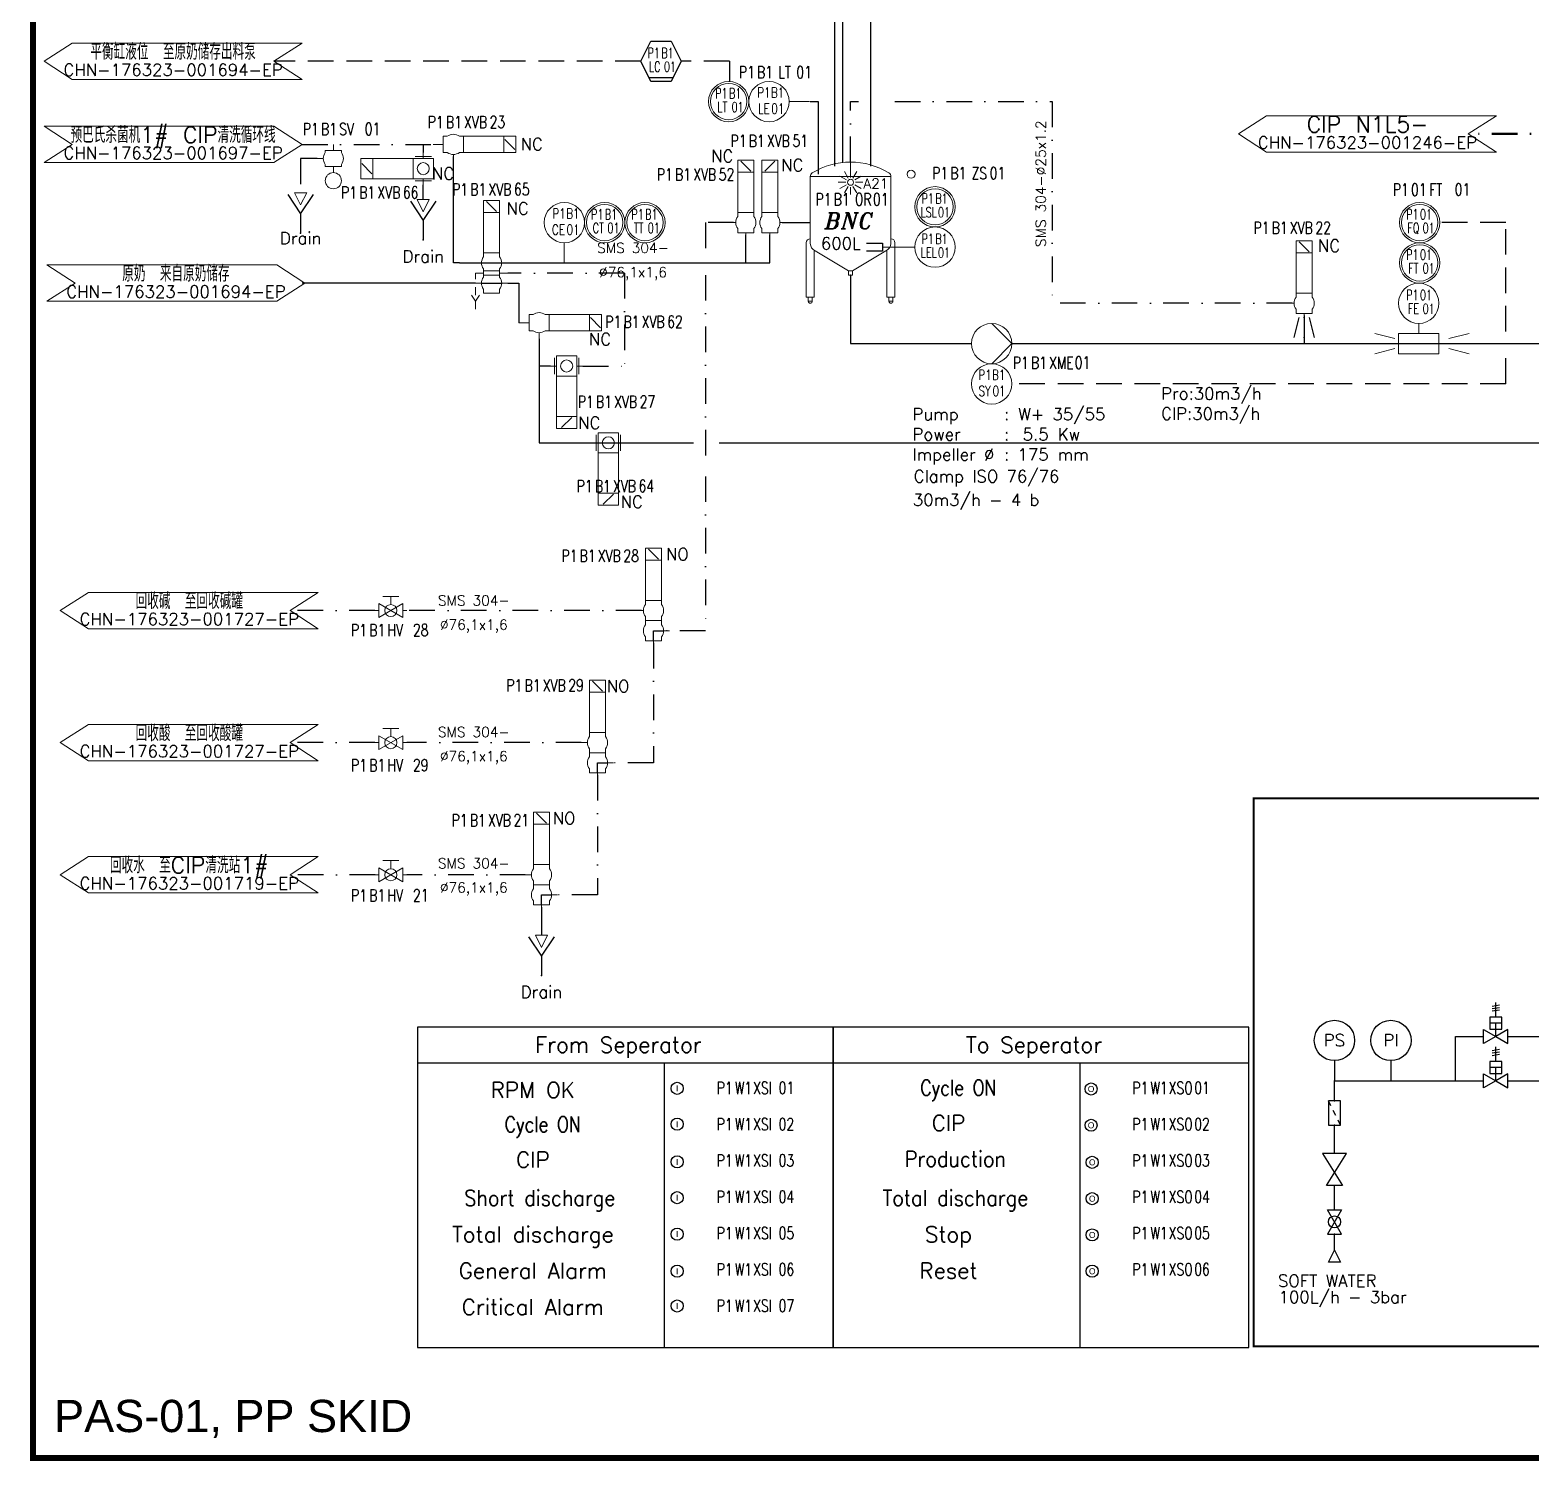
# Model space of a CAD drawing. Header units: inches. Extents: x 12482 to 13333, y 26366 to 27138.
# Drawn here: x 12482.5 to 12854.5, y 26366.2 to 26721.1 of the extents above; entities that cross this region are included whole.
import ezdxf
from ezdxf.enums import TextEntityAlignment as Align

# ---------------------------------------------------------------- set-up
doc = ezdxf.new("R2010")
doc.units = ezdxf.units.IN
doc.header["$MEASUREMENT"] = 0
for name, pattern in [('DASHDOT', [25.4, 12.7, -6.35, 0, -6.35]), ('DASHDOT2', [12.7, 6.35, -3.175, 0, -3.175]), ('DASHED2', [9.525, 6.35, -3.175])]:
    doc.linetypes.add(name, pattern=pattern)
for name, color, linetype, lineweight in [('17 Pipe CIP', 4, 'DASHDOT2', 50), ('31 Equipment', 7, 'Continuous', 9), ('33 Instruments Labels', 7, 'Continuous', 9)]:
    doc.layers.add(name, color=color, linetype=linetype, lineweight=lineweight)
for name, color, linetype in [('CUVERIE', 7, 'Continuous'), ('LIAISON INSTRUMENTATION', 140, 'DASHED2'), ('MATERIEL-DIVERS', 7, 'Continuous'), ('POMPES', 7, 'Continuous'), ('POMPES-PROCESS', 7, 'Continuous'), ('REPERES', 7, 'Continuous'), ('techn-data', 7, 'Continuous'), ('TEXTES', 7, 'Continuous'), ('TUYAUTERIE-EAU', 5, 'Continuous'), ('TUYAUTERIE-EAU UTILITES FROIDE', 142, 'Continuous'), ('TUYAUTERIE-EGOUT', 32, 'Continuous'), ('TUYAUTERIE-GAZ', 3, 'Continuous'), ('TUYAUTERIE-NEP', 4, 'DASHDOT2'), ('TUYAUTERIE-NEP (CONCENTRES + DETERGENTS)', 1, 'Continuous'), ('TUYAUTERIE-PROCESS', 30, 'Continuous'), ('TXT_ENG', 7, 'Continuous'), ('TXT_FR', 7, 'Continuous'), ('VANNES', 7, 'Continuous'), ('ZN', 1, 'Continuous')]:
    doc.layers.add(name, color=color, linetype=linetype)
doc.layers.get('33 Instruments Labels').off()
doc.layers.get('REPERES').off()
doc.styles.add('ARIAL', font='arial.ttf')
doc.styles.add('ITALICT', font='italict')
doc.styles.add('ROMANS', font='ROMANS.SHX')
doc.styles.add('SWISS', font='swiss.ttf')
doc.styles.add('USER1', font='TXT.SHX', dxfattribs={"bigfont": 'gbcbig.shx'})

# ---------------------------------------------------------------- blocks, each defined once
blk = doc.blocks.new('CR')
at = {"color": 7}
for p, q in [((-2.5, 2.5), (2.5, 1.25)), ((2.5, 1.25), (2.5, 1.25)), ((2.5, -1.25), (-2.5, -2.5))]:
    blk.add_line(p, q, dxfattribs=at)
at = {"color": 7, "extrusion": (-1, 0, 0)}
blk.add_point((-2.5, 0), dxfattribs=at)
at = {"color": 7, "extrusion": (1, 0, 0)}
blk.add_point((2.5, 0), dxfattribs=at)
blk = doc.blocks.new('SMS-304-25')
at = {"layer": 'techn-data', "style": 'ROMANS'}
blk.add_text('SMS 304-%%C25x1.2', height=2.5, dxfattribs=at).set_placement((1.64, 2.84), align=Align.MIDDLE_CENTER)
blk = doc.blocks.new('APV-TNK-SMALL-12')
at = {"layer": '31 Equipment', "color": 7}
for p, q in [((9.99, 31.45), (-9.99, 31.45)), ((-9.98, 31.46), (-9.98, 14.84)), ((9.99, 14.84), (9.99, 31.46)), ((-11, 15), (-11, 1.5)), ((11, 15), (11, 1.5)), ((-9, 1.5), (-9, 13.1)), ((-0.5, 8), (-8.76, 13)), ((8.77, 13), (0.5, 8)), ((9, 1.5), (9, 13.1)), ((-0.5, 8), (-0.5, 7)), ((-0.5, 8), (0.5, 8)), ((0.5, 7), (0.5, 8)), ((-0.5, 7), (0.5, 7))]:
    blk.add_line(p, q, dxfattribs=at)
at = {"layer": '31 Equipment'}
for p, q in [((-9, 1.5), (-11, 1.5)), ((11, 1.5), (9, 1.5))]:
    blk.add_line(p, q, dxfattribs=at)
at = {"layer": '31 Equipment', "ltscale": 38}
for p, q in [((-10.5, 0.5), (-10.5, 1.5)), ((-9.5, 0.5), (-10.5, 0.5)), ((-9.5, 1.5), (-9.5, 0.5)), ((9.5, 0.5), (9.5, 1.5)), ((10.5, 0.5), (9.5, 0.5)), ((10.5, 1.5), (10.5, 0.5))]:
    blk.add_line(p, q, dxfattribs=at)
at = {"layer": '31 Equipment', "color": 7}
for centre, radius, start, end in [((0, 16.83), 18.17, 58.4156, 121.5526), ((-8.98, 31.46), 1, 121.5526, 180), ((8.99, 31.46), 1, 0, 58.4156), ((-10, 15), 1, 90, 180), ((10, 15), 1, 0, 90), ((-7.98, 14.84), 2, 180, 247.0521), ((7.99, 14.84), 2, 292.9283, 0)]:
    blk.add_arc(centre, radius, start, end, dxfattribs=at)
at = {"layer": '31 Equipment', "ltscale": 38}
for centre in [(-10, 0.5), (10, 0.5)]:
    blk.add_arc(centre, 0.5, 180, 0, dxfattribs=at)
blk.add_point((0, 7), dxfattribs=at)
blk = doc.blocks.new('APV-PMP-GEN-CENTR-1')
at = {"layer": '31 Equipment', "ltscale": 38}
for p, q in [((5, 0), (0, 5)), ((-5, 0), (-7, 0)), ((5, 0), (0, -5)), ((5, 0), (7, 0))]:
    blk.add_line(p, q, dxfattribs=at)
blk.add_circle((0, 0), 5, dxfattribs=at)
blk = doc.blocks.new('TEXT-PUMP_caract_ANGLAIS')
at = {"layer": 'techn-data', "style": 'ROMANS'}
for s, p in [('Pump', (-22, 9)), ('Power', (-22, 4)), ('Kw', (14, 4)), ('Impeller %%C', (-22, -1)), ('mm', (14, -1))]:
    blk.add_text(s, height=3, dxfattribs=at).set_placement(p)
for p in [(2, 9), (2, 4), (2, -1)]:
    blk.add_text(':', height=3, dxfattribs=at).set_placement(p, align=Align.RIGHT)
blk.add_attdef('Type', (4.23, 9), '', height=3, dxfattribs=at)
for tag, p in [('Pui', (11.76, 4)), ('Dia', (11.76, -1))]:
    blk.add_attdef(tag, text='', height=3, dxfattribs=at).set_placement(p, align=Align.RIGHT)
blk = doc.blocks.new('REPNORM1')
at = {"layer": 'TEXTES', "style": 'ROMANS', "width": 0.75}
for tag, p in [('ZONE', (-9.75, -1.25)), ('SOUSZONE', (-5.25, -1.25)), ('ELEMENT', (-0.75, -1.25)), ('NUM', (5.59, -1.22))]:
    blk.add_attdef(tag, p, '', height=3, dxfattribs=at)
blk = doc.blocks.new('APV-FCE-GEN-REDCON-1')
at = {"layer": '31 Equipment', "color": 7}
for p, q in [((-2.5, 2.5), (2.5, 1.25)), ((2.5, 1.25), (2.5, 1.25)), ((2.5, -1.25), (-2.5, -2.5))]:
    blk.add_line(p, q, dxfattribs=at)
blk = doc.blocks.new('APV-VLV-SSEAT-SW41-3')
at = {"layer": '31 Equipment', "ltscale": 38}
for p, q in [((1.25, 15.25), (-1.25, 12.75)), ((-2, 2.5), (-2, 1.5)), ((2, 2.5), (2, 1.5)), ((2.5, 0), (4, 0)), ((-2, -2.5), (-2, -1.5)), ((2, -2.5), (-2, -2.5)), ((-2, -2.5), (2, -2.5)), ((0, -2.5), (0, -5)), ((2, -2.5), (2, -1.5))]:
    blk.add_line(p, q, dxfattribs=at)
for points in [[(-2, 12.5), (2, 12.5), (2, 15.5), (-2, 15.5)], [(-2, 2.5), (2, 2.5), (2, 12.5), (-2, 12.5)]]:
    blk.add_lwpolyline(points, close=True, dxfattribs=at)
for start, end in [(143.1301, 216.8699), (323.1301, 36.8699)]:
    blk.add_arc((0, 0), 2.5, start, end, dxfattribs=at)
blk = doc.blocks.new('APV-TNK-ACC-SPRAYBALL-1')
at = {"layer": '31 Equipment'}
for p, q in [((0, -3.81), (0, 0)), ((-1.03, -4.4), (-2.65, -3.47)), ((-0.6, -3.97), (-1.53, -2.35)), ((0.6, -3.97), (1.53, -2.35)), ((1.03, -4.4), (2.65, -3.47)), ((-1.19, -5), (-3.05, -5)), ((-1.03, -5.6), (-2.65, -6.53)), ((-0.6, -6.03), (-1.53, -7.65)), ((0, -6.19), (0, -8.05)), ((0.6, -6.03), (1.53, -7.65)), ((1.03, -5.6), (2.65, -6.53)), ((1.19, -5), (3.05, -5))]:
    blk.add_line(p, q, dxfattribs=at)
blk.add_circle((0, -5), 0.738, dxfattribs=at)
blk = doc.blocks.new('APV-INS-POS-GEN-1')
at = {"layer": '31 Equipment', "color": 5}
blk.add_circle((0, 0), 1, dxfattribs=at)
blk = doc.blocks.new('REPNORM')
at = {"layer": 'TEXTES', "style": 'ROMANS', "width": 0.75}
for tag, p in [('ZONE', (-9.75, -1.25)), ('SOUSZONE', (-5.25, -1.25)), ('ELEMENT', (0, -1.25)), ('NUM', (4.5, -1.25))]:
    blk.add_attdef(tag, p, '', height=3, dxfattribs=at)
blk = doc.blocks.new('APV-INS-F-PLC-LC')
at = {"layer": '31 Equipment', "lineweight": -3}
for p, q in [((-5, 0), (-2.5, 5)), ((-2.5, 5), (2.5, 5)), ((2.5, 5), (5, 0)), ((-2.5, -5), (-5, 0)), ((5, 0), (2.5, -5)), ((-3, -4), (3, -4)), ((2.5, -5), (-2.5, -5))]:
    blk.add_line(p, q, dxfattribs=at)
blk = doc.blocks.new('REPINS2')
at = {"layer": 'TEXTES', "style": 'ROMANS', "width": 0.7}
for tag, p in [('ZONE', (-3.35, 0.8)), ('SOUSZONE', (0.05, 0.8)), ('NUM', (0.7, -2.6))]:
    blk.add_attdef(tag, p, '', height=2.5, dxfattribs=at)
blk.add_attdef('ELEMENT', text='', height=2.5, dxfattribs=at).set_placement((-1.56, -2.59), align=Align.CENTER)
blk = doc.blocks.new('APV-VLV-DSEAT-SDE44-3')
at = {"layer": '31 Equipment', "ltscale": 38}
for p, q in [((1.25, 20.25), (-1.25, 17.75)), ((-2, 7.5), (-2, 6.5)), ((2, 7.5), (2, 6.5)), ((-2.5, 5), (-4, 5)), ((2.5, 5), (4, 5)), ((-2, 2.5), (-4, 2.5)), ((-2.5, 0), (-4, 0)), ((2, 2.5), (4, 2.5)), ((2.5, 0), (4, 0)), ((4, 2.5), (4, 1)), ((-2, -2.5), (-2, -1.5)), ((2, -2.5), (2, -1.5)), ((4, -4.5), (3, -3)), ((4, -1), (4, -3)), ((5, -3), (4, -4.5)), ((4, -4.5), (4, -6.5))]:
    blk.add_line(p, q, dxfattribs=at)
at = {"layer": '31 Equipment', "lineweight": 30}
for p, q in [((2.5, 5), (-2.5, 5)), ((2.5, 0), (-2.5, 0))]:
    blk.add_line(p, q, dxfattribs=at)
at = {"layer": '31 Equipment'}
for p, q in [((-2, 3), (-2, 3.5)), ((-2, 1.5), (-2, 2.5)), ((2, 3), (2, 3.5)), ((2, 1.5), (2, 2.5)), ((-2, -2.5), (2, -2.5))]:
    blk.add_line(p, q, dxfattribs=at)
at = {"layer": '31 Equipment', "ltscale": 38}
for points in [[(-2, 17.5), (2, 17.5), (2, 20.5), (-2, 20.5)], [(-2, 7.5), (2, 7.5), (2, 17.5), (-2, 17.5)], [(-2, 3), (2, 3), (2, 2), (-2, 2)]]:
    blk.add_lwpolyline(points, close=True, dxfattribs=at)
for centre, start, end in [((0, 5), 143.1301, 216.8699), ((0, 5), 323.1301, 36.8699), ((0, 0), 143.1301, 216.8699), ((0, 0), 323.1301, 36.8699)]:
    blk.add_arc(centre, 2.5, start, end, dxfattribs=at)
blk = doc.blocks.new('APV-VLV-BFLY-SVS-3')
at = {"layer": '31 Equipment', "ltscale": 38}
for p, q in [((1.25, 15.25), (-1.25, 12.75)), ((-2.5, 0), (-4, 0)), ((2.5, 2.5), (-2.5, 2.5)), ((-2.5, 2.5), (-2.5, -2.5)), ((2.5, -2.5), (2.5, 2.5)), ((2.5, 0), (4, 0)), ((-2.5, -2.5), (2.5, -2.5))]:
    blk.add_line(p, q, dxfattribs=at)
at = {"layer": '31 Equipment'}
for p, q in [((-3, 2), (-3, -2)), ((3, -2), (3, 2))]:
    blk.add_line(p, q, dxfattribs=at)
at = {"layer": '31 Equipment', "ltscale": 38}
for points in [[(-2.5, 12.5), (2.5, 12.5), (2.5, 15.5), (-2.5, 15.5)], [(-2.5, 2.5), (2.5, 2.5), (2.5, 12.5), (-2.5, 12.5)]]:
    blk.add_lwpolyline(points, close=True, dxfattribs=at)
blk.add_circle((0, 0), 1.5, dxfattribs=at)
blk = doc.blocks.new('APV-VLV-SSEAT-SW43-41')
at = {"layer": '31 Equipment', "ltscale": 38}
for p, q in [((1.25, 20.25), (-1.25, 17.75)), ((-2, 7.5), (-2, 6.5)), ((2, 7.5), (2, 6.5)), ((2.5, 5), (4, 5)), ((-2.5, 0), (-4, 0)), ((-2, 2.5), (-2, 3.5)), ((-2, 2.5), (2, 2.5)), ((-2, 2.5), (-2, 1.5)), ((2, 2.5), (2, 3.5)), ((2, 2.5), (2, 1.5)), ((-2, -1.5), (-2, -2.5)), ((-2, -2.5), (2, -2.5)), ((0, -2.5), (0, -5)), ((2, -1.5), (2, -2.5))]:
    blk.add_line(p, q, dxfattribs=at)
at = {"layer": '31 Equipment', "lineweight": 30}
for p, q in [((0, 0), (-2.5, 0)), ((0, -2.5), (0, 0))]:
    blk.add_line(p, q, dxfattribs=at)
at = {"layer": '31 Equipment', "ltscale": 38}
for points in [[(-2, 17.5), (2, 17.5), (2, 20.5), (-2, 20.5)], [(-2, 7.5), (2, 7.5), (2, 17.5), (-2, 17.5)]]:
    blk.add_lwpolyline(points, close=True, dxfattribs=at)
for centre, start, end in [((0, 5), 143.1301, 216.8699), ((0, 5), 323.1301, 36.8699), ((0, 0), 143.1301, 216.8699), ((0, 0), 323.1301, 36.8699)]:
    blk.add_arc(centre, 2.5, start, end, dxfattribs=at)
blk = doc.blocks.new('EGOUT')
at = {"color": 7}
for p, q in [((-3.2, 9.61), (0, 4.81)), ((0, 4.81), (3.2, 9.61)), ((0, 4.81), (0, 0))]:
    blk.add_line(p, q, dxfattribs=at)
at = {"color": 7, "extrusion": (0, -1, 0)}
blk.add_point((0, 0), dxfattribs=at)
at = {"layer": 'POMPES-PROCESS', "style": 'ROMANS'}
blk.add_attdef('EGOUT', text='', height=3, dxfattribs=at).set_placement((0, -4), align=Align.MIDDLE)
blk = doc.blocks.new('APV-SIGN-ARW-FLOW-1')
at = {"layer": '31 Equipment'}
for p, q in [((-1.5, -1.5), (-1.5, 1.5)), ((-1.5, 1.5), (1.5, 0)), ((1.5, 0), (-1.5, -1.5))]:
    blk.add_line(p, q, dxfattribs=at)
blk = doc.blocks.new('APV-SIGN-ARW-DWG-1')
at = {"layer": '31 Equipment'}
for p, q in [((-32, 4.49), (25, 4.49)), ((-32, 4.49), (-25, 0)), ((25, 4.49), (32, 0)), ((-25, 0), (-32, -4.49)), ((32, 0), (25, -4.49)), ((-32, -4.49), (25, -4.49))]:
    blk.add_line(p, q, dxfattribs=at)
at = {"layer": '31 Equipment', "style": 'ROMANS', "width": 0.8}
for tag, p in [('TEXT1', (0, 0.37)), ('TEXT2', (0, -3.63))]:
    blk.add_attdef(tag, text='', height=3, dxfattribs=at).set_placement(p, align=Align.CENTER)
blk = doc.blocks.new('APV-INS-M-L-PE')
at = {"layer": '31 Equipment', "color": 7}
blk.add_line((0, -5), (0, -10), dxfattribs=at)
blk.add_circle((0, 0), 5, dxfattribs=at)
blk = doc.blocks.new('REPINS')
at = {"layer": 'TEXTES', "style": 'ROMANS', "width": 0.75}
for tag, p in [('ZONE', (-3.3, 1)), ('SOUSZONE', (0.1, 1)), ('NUM', (0.2, -3))]:
    blk.add_attdef(tag, p, '', height=2.5, dxfattribs=at)
blk.add_attdef('ELEMENT', text='', height=2.5, dxfattribs=at).set_placement((-0.2, -3), align=Align.RIGHT)
blk = doc.blocks.new('APV-INS-F-L-PT')
at = {"layer": '31 Equipment'}
for radius in [5, 4.5]:
    blk.add_circle((0, 0), radius, dxfattribs=at)
blk = doc.blocks.new('APV-INS-M-L-LE2')
at = {"layer": '31 Equipment', "color": 7}
blk.add_line((5, 0), (13, 0), dxfattribs=at)
at = {"layer": '31 Equipment', "lineweight": 25}
blk.add_lwpolyline([(17, 1), (13, 1), (13, 0), (13, -1), (17, -1)], dxfattribs=at)
at = {"layer": '31 Equipment', "color": 7}
blk.add_circle((0, 0), 5, dxfattribs=at)
blk = doc.blocks.new('APV-INS-F-L-LS')
at = {"layer": '31 Equipment'}
for radius in [5, 4.5]:
    blk.add_circle((0, 0), radius, dxfattribs=at)
blk = doc.blocks.new('APV-INS-M-L-SY')
at = {"layer": '31 Equipment', "color": 7}
blk.add_circle((0, 0), 5, dxfattribs=at)
blk = doc.blocks.new('APV-INS-M-L-FE')
at = {"layer": '31 Equipment', "color": 7}
for p, q in [((0, -5), (0, -7.5)), ((-5, -7.5), (-5, -7.5)), ((-5, -7.5), (-5, -12.5)), ((5, -7.5), (-5, -7.5)), ((-5, -10), (5, -10)), ((5, -12.5), (5, -7.5)), ((-5, -12.5), (5, -12.5))]:
    blk.add_line(p, q, dxfattribs=at)
blk.add_circle((0, 0), 5, dxfattribs=at)
blk = doc.blocks.new('APV-VLV-SAMPL-PRD21-2')
at = {"layer": '31 Equipment'}
for p, q in [((-2.5, 0), (-4, 0)), ((0, -2), (0, -3.5))]:
    blk.add_line(p, q, dxfattribs=at)
at = {"layer": '31 Equipment', "ltscale": 38}
for p, q in [((-2, 2), (-2, 1.5)), ((2, 2), (-2, 2)), ((0, 2), (0, 3.5)), ((2, 2), (2, 1.5)), ((-2, -2), (-2, -1.5)), ((2, -2), (-2, -2)), ((-2, -2), (2, -2)), ((2, -2), (2, -1.5))]:
    blk.add_line(p, q, dxfattribs=at)
at = {"layer": '31 Equipment'}
blk.add_circle((0, 5.5), 2, dxfattribs=at)
at = {"layer": '31 Equipment', "ltscale": 38}
for start, end in [(143.1301, 216.8699), (323.1301, 36.8699)]:
    blk.add_arc((0, 0), 2.5, start, end, dxfattribs=at)
blk = doc.blocks.new('APV-VLVM-BALL-KHV+MF-1')
at = {"layer": '31 Equipment', "ltscale": 38}
for p, q in [((-3, 0), (-4, 0)), ((3, 0), (4, 0))]:
    blk.add_line(p, q, dxfattribs=at)
at = {"layer": '31 Equipment'}
for p, q in [((-3, 1.734), (-3, -1.734)), ((-3, -1.734), (3, 1.734)), ((3, -1.734), (-3, 1.734)), ((-2, 3.5), (2, 3.5)), ((0, 1.5), (0, 3.5)), ((3, 1.734), (3, -1.734))]:
    blk.add_line(p, q, dxfattribs=at)
blk.add_circle((0, 0), 1.5, dxfattribs=at)
blk = doc.blocks.new('OUTPUT')
at = {"layer": 'MATERIEL-DIVERS'}
blk.add_circle((0, 0), 1.5, dxfattribs=at)
at = {"layer": 'MATERIEL-DIVERS', "style": 'SWISS'}
blk.add_text('O', height=1.5, dxfattribs=at).set_placement((0, 0), align=Align.MIDDLE)
blk = doc.blocks.new('INPUT')
at = {"layer": 'MATERIEL-DIVERS'}
blk.add_circle((0, 0), 1.5, dxfattribs=at)
at = {"layer": 'MATERIEL-DIVERS', "style": 'SWISS'}
blk.add_text('I', height=1.5, dxfattribs=at).set_placement((0, 0), align=Align.MIDDLE)

msp = doc.modelspace()

# ---------------------------------------------------------------- linework, layer by layer
for p, q in [((12804.46, 26415.53), (12805.96, 26418.53)), ((12805.96, 26418.53), (12807.46, 26415.53)), ((12807.46, 26415.53), (12804.46, 26415.53))]:
    msp.add_line(p, q)
at = {"layer": '17 Pipe CIP'}
msp.add_line((12864.13, 26695.3), (12839.14, 26695.3), dxfattribs=at)
at = {"layer": 'LIAISON INSTRUMENTATION'}
for p, q in [((12633.96, 26713.31), (12542.96, 26713.31)), ((12655.96, 26713.31), (12643.96, 26713.31)), ((12655.96, 26713.31), (12655.96, 26708.31)), ((12848.46, 26673.31), (12832.1, 26673.31)), ((12848.46, 26646.31), (12848.46, 26673.31)), ((12848.46, 26633.31), (12848.46, 26640.31)), ((12848.46, 26633.31), (12725.96, 26633.31))]:
    msp.add_line(p, q, dxfattribs=at)
at = {"layer": 'MATERIEL-DIVERS'}
for p, q in [((12845.06, 26479.03), (12846.86, 26479.33)), ((12845.06, 26478.43), (12846.86, 26478.73)), ((12845.06, 26477.83), (12846.86, 26478.13)), ((12845.96, 26476.33), (12845.96, 26479.93)), ((12847.46, 26476.33), (12844.46, 26476.33)), ((12844.46, 26476.33), (12844.46, 26473.33)), ((12847.46, 26474.83), (12844.46, 26474.83)), ((12845.96, 26471.53), (12845.96, 26474.83)), ((12847.46, 26473.33), (12847.46, 26476.33)), ((12842.96, 26469.8), (12842.96, 26473.26)), ((12842.96, 26473.26), (12845.96, 26471.53)), ((12845.96, 26471.53), (12842.96, 26469.8)), ((12844.46, 26473.33), (12847.46, 26473.33)), ((12848.96, 26473.26), (12845.96, 26471.53)), ((12845.96, 26471.53), (12848.96, 26469.8)), ((12848.96, 26469.8), (12848.96, 26473.26)), ((12845.06, 26468.03), (12846.86, 26468.33)), ((12845.06, 26467.43), (12846.86, 26467.73)), ((12845.06, 26466.83), (12846.86, 26467.13)), ((12845.96, 26465.33), (12845.96, 26468.93)), ((12805.96, 26465.53), (12805.96, 26460.53)), ((12819.96, 26465.53), (12819.96, 26460.53)), ((12847.46, 26465.33), (12844.46, 26465.33)), ((12844.46, 26465.33), (12844.46, 26462.33)), ((12847.46, 26463.83), (12844.46, 26463.83)), ((12845.96, 26460.53), (12845.96, 26463.83)), ((12847.46, 26462.33), (12847.46, 26465.33)), ((12842.96, 26458.8), (12842.96, 26462.26)), ((12842.96, 26462.26), (12845.96, 26460.53)), ((12845.96, 26460.53), (12842.96, 26458.8)), ((12844.46, 26462.33), (12847.46, 26462.33)), ((12848.96, 26462.26), (12845.96, 26460.53)), ((12845.96, 26460.53), (12848.96, 26458.8)), ((12848.96, 26458.8), (12848.96, 26462.26)), ((12805.06, 26454.33), (12804.46, 26455.53)), ((12807.46, 26455.53), (12804.46, 26455.53)), ((12804.46, 26455.53), (12804.46, 26449.53)), ((12807.46, 26449.53), (12807.46, 26455.53)), ((12806.26, 26451.93), (12805.66, 26453.13)), ((12804.46, 26449.53), (12807.46, 26449.53)), ((12807.46, 26449.53), (12806.86, 26450.73)), ((12808.96, 26442.53), (12802.96, 26442.53)), ((12802.96, 26442.53), (12807.96, 26434.53)), ((12803.96, 26434.53), (12808.96, 26442.53)), ((12807.96, 26434.53), (12803.96, 26434.53)), ((12807.69, 26428.53), (12804.23, 26422.53)), ((12804.23, 26428.53), (12807.69, 26428.53)), ((12807.69, 26422.53), (12804.23, 26428.53)), ((12804.23, 26422.53), (12807.69, 26422.53))]:
    msp.add_line(p, q, dxfattribs=at)
at = {"layer": 'MATERIEL-DIVERS', "linetype": 'DASHDOT', "const_width": 0.5}
msp.add_lwpolyline([(12785.96, 26530.53), (13065.36, 26530.53), (13065.36, 26394.7), (12785.96, 26394.7)], close=True, dxfattribs=at)
at = {"layer": 'MATERIEL-DIVERS'}
for centre, radius in [((12805.96, 26470.53), 5), ((12819.96, 26470.53), 5), ((12805.96, 26425.53), 1.5)]:
    msp.add_circle(centre, radius, dxfattribs=at)
at = {"layer": 'MATERIEL-DIVERS', "extrusion": (0, -1, 0)}
for p in [(12805.96, 26460.53), (12819.96, 26460.53), (12805.96, 26449.53), (12805.96, 26422.53)]:
    msp.add_point(p, dxfattribs=at)
at = {"layer": 'MATERIEL-DIVERS', "extrusion": (0, 1, 0)}
for p in [(12805.96, 26455.53), (12805.96, 26428.53)]:
    msp.add_point(p, dxfattribs=at)
at = {"layer": 'TUYAUTERIE-EAU'}
for p, q in [((12835.96, 26460.53), (12835.96, 26471.53)), ((12835.96, 26471.53), (12842.96, 26471.53)), ((12848.96, 26471.53), (12913.46, 26471.53)), ((12805.96, 26460.53), (12842.96, 26460.53)), ((12805.96, 26455.53), (12805.96, 26460.53)), ((12848.96, 26460.53), (12857.96, 26460.53)), ((12805.96, 26442.53), (12805.96, 26449.53)), ((12805.96, 26428.53), (12805.96, 26434.53)), ((12805.96, 26418.53), (12805.96, 26422.53))]:
    msp.add_line(p, q, dxfattribs=at)
at = {"layer": 'TUYAUTERIE-EAU UTILITES FROIDE'}
msp.add_line((12681.96, 26763.18), (12681.96, 26687.31), dxfattribs=at)
at = {"layer": 'TUYAUTERIE-EGOUT'}
for p, q in [((12580, 26678.94), (12580, 26682.69)), ((12609.3, 26503.61), (12609.3, 26496.61))]:
    msp.add_line(p, q, dxfattribs=at)
at = {"layer": 'TUYAUTERIE-GAZ'}
for p, q in [((12578.56, 26465.01), (12681.63, 26465.01)), ((12639.72, 26465.01), (12639.72, 26394.38)), ((12681.63, 26465.01), (12784.7, 26465.01)), ((12742.79, 26465.01), (12742.79, 26394.38))]:
    msp.add_line(p, q, dxfattribs=at)
for points in [[(12578.56, 26394.38), (12681.63, 26394.38), (12681.63, 26473.78), (12578.56, 26473.78)], [(12681.63, 26394.38), (12784.7, 26394.38), (12784.7, 26473.78), (12681.63, 26473.78)]]:
    msp.add_lwpolyline(points, close=True, dxfattribs=at)
at = {"layer": 'TUYAUTERIE-NEP'}
for p, q in [((12685.96, 26703.31), (12687.96, 26703.31)), ((12685.96, 26688.31), (12685.96, 26703.31)), ((12696.96, 26703.31), (12735.96, 26703.31)), ((12735.96, 26703.31), (12735.96, 26653.31)), ((12549.96, 26692.7), (12582.46, 26692.7)), ((12580, 26692.64), (12580, 26690.69)), ((12549.59, 26689.2), (12549.59, 26680.7)), ((12553.7, 26689.2), (12549.59, 26689.2)), ((12656.97, 26673.31), (12649.97, 26673.31)), ((12649.97, 26673.31), (12649.97, 26666.31)), ((12629.89, 26660.81), (12600.94, 26660.81)), ((12629.89, 26660.81), (12629.89, 26637.75)), ((12649.97, 26660.31), (12649.97, 26614.54)), ((12795.46, 26653.31), (12735.96, 26653.31)), ((12619.55, 26637.75), (12629.89, 26637.75)), ((12649.97, 26610.39), (12649.97, 26572.11)), ((12567.96, 26577.11), (12546.97, 26577.11)), ((12634.08, 26577.11), (12575.96, 26577.11)), ((12649.97, 26572.11), (12640.08, 26572.11)), ((12637.08, 26569.11), (12637.08, 26539.36)), ((12567.96, 26544.36), (12546.97, 26544.36)), ((12619.19, 26544.36), (12575.96, 26544.36)), ((12637.08, 26539.36), (12627.19, 26539.36)), ((12623.19, 26536.36), (12623.19, 26506.61)), ((12568.04, 26511.61), (12546.97, 26511.61)), ((12605.3, 26511.61), (12575.96, 26511.61)), ((12623.19, 26506.61), (12613.3, 26506.61))]:
    msp.add_line(p, q, dxfattribs=at)
at = {"layer": 'TUYAUTERIE-NEP (CONCENTRES + DETERGENTS)'}
msp.add_line((12683.96, 26863.31), (12683.96, 26688.31), dxfattribs=at)
at = {"layer": 'TUYAUTERIE-PROCESS'}
for p, q in [((12690.96, 26687.31), (12690.96, 26970.31)), ((12587.46, 26663.31), (12587.46, 26689.7)), ((12668.96, 26673.31), (12675.96, 26673.31)), ((12659.97, 26663.31), (12659.97, 26670.31)), ((12665.96, 26663.31), (12665.96, 26670.31)), ((12588.96, 26663.31), (12587.46, 26663.31)), ((12588.96, 26663.31), (12665.96, 26663.31)), ((12685.96, 26660.31), (12685.96, 26643.31)), ((12592.94, 26658.31), (12549.96, 26658.31)), ((12600.94, 26658.31), (12603.72, 26658.31)), ((12603.72, 26658.31), (12603.72, 26648.49)), ((12798.46, 26650.31), (12798.46, 26643.31)), ((12608.72, 26644.49), (12608.72, 26618.71)), ((12685.96, 26643.31), (12715.96, 26643.31)), ((12725.96, 26643.31), (12866.89, 26643.31)), ((12611.55, 26637.75), (12608.72, 26637.75)), ((12608.72, 26618.71), (12621.9, 26618.71)), ((12617.92, 26618.71), (12647.04, 26618.71)), ((12653.38, 26618.71), (12900.96, 26618.71))]:
    msp.add_line(p, q, dxfattribs=at)
at = {"layer": 'VANNES'}
for p, q in [((12675.96, 26703.31), (12677.96, 26703.31)), ((12677.96, 26703.31), (12677.96, 26685.31))]:
    msp.add_line(p, q, dxfattribs=at)
at = {"layer": 'ZN', "const_width": 1.5}
msp.add_lwpolyline([(12483.22, 27081.15), (13332, 27081.15), (13332, 26367), (12483.22, 26367)], close=True, dxfattribs=at)

# ---------------------------------------------------------------- block references
at = {"layer": '31 Equipment', "xscale": -1, "rotation": 180}
msp.add_blockref('APV-VLV-SAMPL-PRD21-2', (12557.7, 26689.2), dxfattribs=at)
at = {"layer": '31 Equipment'}
for p, rotation in [((12580, 26686.69), 89.99999999999997), ((12615.55, 26637.75), 180), ((12625.9, 26618.71), 180)]:
    msp.add_blockref('APV-VLV-BFLY-SVS-3', p, dxfattribs=dict(at, rotation=rotation))
at = {"layer": '31 Equipment', "xscale": -1}
for name, p in [('APV-VLV-DSEAT-SDE44-3', (12596.94, 26658.31)), ('APV-VLV-SSEAT-SW43-41', (12637.08, 26572.11)), ('APV-VLV-SSEAT-SW43-41', (12623.19, 26539.36)), ('APV-VLV-SSEAT-SW43-41', (12609.3, 26506.61))]:
    msp.add_blockref(name, p, dxfattribs=at)
at = {"layer": '31 Equipment'}
for p in [(12571.96, 26577.11), (12571.96, 26544.36), (12571.96, 26511.61)]:
    msp.add_blockref('APV-VLVM-BALL-KHV+MF-1', p, dxfattribs=at)
at = {"layer": '33 Instruments Labels'}
for name, p in [('APV-INS-F-PLC-LC', (12638.96, 26713.31)), ('APV-INS-F-L-PT', (12655.74, 26703.31)), ('APV-INS-POS-GEN-1', (12700.96, 26685.31)), ('APV-INS-F-L-PT', (12624.97, 26673.31)), ('APV-INS-F-L-PT', (12634.97, 26673.31)), ('APV-INS-F-L-PT', (12827.1, 26673.31)), ('APV-INS-F-L-PT', (12827.1, 26663.31))]:
    msp.add_blockref(name, p, dxfattribs=at)
at = {"layer": '33 Instruments Labels', "xscale": -1, "rotation": 90}
msp.add_blockref('APV-INS-M-L-PE', (12665.74, 26703.31), dxfattribs=at)
at = {"layer": '33 Instruments Labels', "xscale": -1}
msp.add_blockref('APV-INS-M-L-PE', (12614.97, 26673.31), dxfattribs=at)
at = {"layer": 'CUVERIE'}
for name, p in [('APV-TNK-SMALL-12', (12685.96, 26653.31)), ('APV-TNK-ACC-SPRAYBALL-1', (12685.96, 26688.31))]:
    msp.add_blockref(name, p, dxfattribs=at)
at = {"layer": 'MATERIEL-DIVERS'}
ref = msp.add_blockref('APV-SIGN-ARW-DWG-1', (12517.96, 26713.31), dxfattribs=dict(at, xscale=-1))
ref.add_attrib('TEXT1', '平衡缸液位 至原奶储存出料泵', dxfattribs={"layer": '31 Equipment', "height": 4, "style": 'USER1'}).set_placement((12517.96, 26713.69), align=Align.CENTER)
ref.add_attrib('TEXT2', 'CHN-176323-001694-EP', dxfattribs={"layer": '31 Equipment', "height": 3, "style": 'USER1'}).set_placement((12517.96, 26709.69), align=Align.CENTER)
ref = msp.add_blockref('APV-SIGN-ARW-DWG-1', (12517.96, 26692.7), dxfattribs=at)
ref.add_attrib('TEXT1', '预巴氏杀菌机1# CIP清洗循环线', dxfattribs={"layer": '31 Equipment', "height": 4, "style": 'USER1'}).set_placement((12517.96, 26693.07), align=Align.CENTER)
ref.add_attrib('TEXT2', 'CHN-176323-001697-EP', dxfattribs={"layer": '31 Equipment', "height": 3, "style": 'USER1'}).set_placement((12517.96, 26689.07), align=Align.CENTER)
ref = msp.add_blockref('APV-SIGN-ARW-DWG-1', (12814.14, 26695.3), dxfattribs=dict(at, xscale=-1))
ref.add_attrib('TEXT1', 'CIP N1L5-', dxfattribs={"layer": '31 Equipment', "height": 4, "style": 'USER1'}).set_placement((12814.14, 26695.67), align=Align.CENTER)
ref.add_attrib('TEXT2', 'CHN-176323-001246-EP', dxfattribs={"layer": '31 Equipment', "height": 3, "style": 'USER1'}).set_placement((12814.14, 26691.67), align=Align.CENTER)
for name, p in [('APV-INS-F-L-LS', (12706.91, 26677.22)), ('APV-INS-M-L-FE', (12826.86, 26653.31)), ('APV-FCE-GEN-REDCON-1', (12818.46, 26643.31)), ('INPUT', (12642.95, 26458.65)), ('OUTPUT', (12745.6, 26458.49)), ('INPUT', (12642.95, 26449.76)), ('OUTPUT', (12745.6, 26449.49)), ('INPUT', (12642.95, 26440.42)), ('OUTPUT', (12745.89, 26440.3)), ('INPUT', (12642.95, 26431.53)), ('OUTPUT', (12745.89, 26431.3)), ('INPUT', (12642.95, 26422.5)), ('OUTPUT', (12745.89, 26422.3)), ('INPUT', (12642.95, 26413.31)), ('OUTPUT', (12745.89, 26413.3)), ('INPUT', (12642.95, 26404.69))]:
    msp.add_blockref(name, p, dxfattribs=at)
ref = msp.add_blockref('EGOUT', (12549.59, 26670.7), dxfattribs=at)
ref.add_attrib('EGOUT', 'Drain', dxfattribs={"layer": 'POMPES-PROCESS', "height": 3, "style": 'ROMANS'}).set_placement((12549.59, 26669.52), align=Align.MIDDLE)
for name, p, rotation in [('APV-SIGN-ARW-FLOW-1', (12549.59, 26679.2), 270), ('APV-SIGN-ARW-FLOW-1', (12580, 26677.5), 270), ('CR', (12798.46, 26647.31), 90), ('APV-FCE-GEN-REDCON-1', (12836.86, 26643.31), 180), ('APV-SIGN-ARW-FLOW-1', (12609.3, 26495.11), 270)]:
    msp.add_blockref(name, p, dxfattribs=dict(at, rotation=rotation))
for p in [(12580, 26669), (12609.3, 26486.61)]:
    msp.add_blockref('EGOUT', p, dxfattribs=at).add_auto_attribs({'EGOUT': 'Drain'})
at = {"layer": 'MATERIEL-DIVERS', "xscale": -1}
msp.add_blockref('APV-INS-M-L-LE2', (12706.91, 26667.22), dxfattribs=at)
at = {"layer": 'MATERIEL-DIVERS'}
ref = msp.add_blockref('APV-SIGN-ARW-DWG-1', (12518.66, 26658.31), dxfattribs=at)
ref.add_attrib('TEXT1', '原奶 来自原奶储存', dxfattribs={"layer": '31 Equipment', "height": 4, "style": 'USER1'}).set_placement((12518.66, 26658.69), align=Align.CENTER)
ref.add_attrib('TEXT2', 'CHN-176323-001694-EP', dxfattribs={"layer": '31 Equipment', "height": 3, "style": 'USER1'}).set_placement((12518.66, 26654.69), align=Align.CENTER)
ref = msp.add_blockref('APV-SIGN-ARW-DWG-1', (12521.97, 26577.11), dxfattribs=dict(at, xscale=-1))
ref.add_attrib('TEXT1', '回收碱 至回收碱罐', dxfattribs={"layer": '31 Equipment', "height": 4, "style": 'USER1'}).set_placement((12521.97, 26577.49), align=Align.CENTER)
ref.add_attrib('TEXT2', 'CHN-176323-001727-EP', dxfattribs={"layer": '31 Equipment', "height": 3, "style": 'USER1'}).set_placement((12521.97, 26573.49), align=Align.CENTER)
ref = msp.add_blockref('APV-SIGN-ARW-DWG-1', (12521.97, 26544.36), dxfattribs=dict(at, xscale=-1))
ref.add_attrib('TEXT1', '回收酸 至回收酸罐', dxfattribs={"layer": '31 Equipment', "height": 4, "style": 'USER1'}).set_placement((12521.97, 26544.73), align=Align.CENTER)
ref.add_attrib('TEXT2', 'CHN-176323-001727-EP', dxfattribs={"layer": '31 Equipment', "height": 3, "style": 'USER1'}).set_placement((12521.97, 26540.73), align=Align.CENTER)
ref = msp.add_blockref('APV-SIGN-ARW-DWG-1', (12521.97, 26511.61), dxfattribs=dict(at, xscale=-1))
ref.add_attrib('TEXT1', '回收水 至CIP清洗站1#', dxfattribs={"layer": '31 Equipment', "height": 4, "style": 'USER1'}).set_placement((12521.97, 26511.98), align=Align.CENTER)
ref.add_attrib('TEXT2', 'CHN-176323-001719-EP', dxfattribs={"layer": '31 Equipment', "height": 3, "style": 'USER1'}).set_placement((12521.97, 26507.98), align=Align.CENTER)
at = {"layer": 'POMPES'}
msp.add_blockref('APV-PMP-GEN-CENTR-1', (12720.96, 26643.31), dxfattribs=at)
at = {"layer": 'REPERES'}
for name, p, values in [('REPINS2', (12638.96, 26713.31), {'ZONE': 'P1', 'SOUSZONE': 'B1', 'NUM': '01', 'ELEMENT': 'LC'}), ('REPNORM', (12668.02, 26710.34), {'ZONE': 'P1', 'SOUSZONE': 'B1', 'ELEMENT': 'LT', 'NUM': '01'}), ('REPINS2', (12655.74, 26703.31), {'ZONE': 'P1', 'SOUSZONE': 'B1', 'NUM': '01', 'ELEMENT': 'LT'}), ('REPINS', (12666.12, 26703.31), {'ZONE': 'P1', 'SOUSZONE': 'B1', 'ELEMENT': 'LE', 'NUM': '01'}), ('REPNORM1', (12559.89, 26696.24), {'ZONE': 'P1', 'SOUSZONE': 'B1', 'ELEMENT': 'SV', 'NUM': '01'}), ('REPNORM1', (12590.86, 26697.97), {'ZONE': 'P1', 'SOUSZONE': 'B1', 'ELEMENT': 'XVB', 'NUM': '23'}), ('REPNORM1', (12665.96, 26693.31), {'ZONE': 'P1', 'SOUSZONE': 'B1', 'ELEMENT': 'XVB', 'NUM': '51'}), ('REPNORM1', (12647.68, 26684.97), {'ZONE': 'P1', 'SOUSZONE': 'B1', 'ELEMENT': 'XVB', 'NUM': '52'}), ('REPNORM', (12715.96, 26685.31), {'ZONE': 'P1', 'SOUSZONE': 'B1', 'ELEMENT': 'ZS', 'NUM': '01'}), ('REPNORM1', (12569.36, 26680.51), {'ZONE': 'P1', 'SOUSZONE': 'B1', 'ELEMENT': 'XVB', 'NUM': '66'}), ('REPNORM1', (12596.91, 26681.29), {'ZONE': 'P1', 'SOUSZONE': 'B1', 'ELEMENT': 'XVB', 'NUM': '65'}), ('REPNORM1', (12830.19, 26681.23), {'ZONE': 'P1', 'SOUSZONE': '01', 'ELEMENT': 'FT', 'NUM': '01'}), ('REPNORM', (12687.02, 26678.82), {'ZONE': 'P1', 'SOUSZONE': 'B1', 'ELEMENT': 'OR', 'NUM': '01'}), ('REPINS2', (12706.91, 26677.22), {'ZONE': 'P1', 'SOUSZONE': 'B1', 'NUM': '01', 'ELEMENT': 'LSL'}), ('REPINS', (12615.34, 26673.31), {'ZONE': 'P1', 'SOUSZONE': 'B1', 'ELEMENT': 'CE', 'NUM': '01'}), ('REPINS2', (12624.97, 26673.31), {'ZONE': 'P1', 'SOUSZONE': 'B1', 'NUM': '01', 'ELEMENT': 'CT'}), ('REPINS2', (12634.97, 26673.31), {'ZONE': 'P1', 'SOUSZONE': 'B1', 'NUM': '01', 'ELEMENT': 'TT'}), ('REPINS2', (12827.1, 26673.31), {'ZONE': 'P1', 'SOUSZONE': '01', 'NUM': '01', 'ELEMENT': 'FQ'}), ('REPNORM1', (12795.64, 26671.75), {'ZONE': 'P1', 'SOUSZONE': 'B1', 'ELEMENT': 'XVB', 'NUM': '22'}), ('REPINS2', (12706.91, 26667.22), {'ZONE': 'P1', 'SOUSZONE': 'B1', 'NUM': '01', 'ELEMENT': 'LEL'}), ('REPINS2', (12827.1, 26663.31), {'ZONE': 'P1', 'SOUSZONE': '01', 'NUM': '01', 'ELEMENT': 'FT'}), ('REPINS2', (12827.1, 26653.3), {'ZONE': 'P1', 'SOUSZONE': '01', 'NUM': '01', 'ELEMENT': 'FE'}), ('REPNORM1', (12634.9, 26648.45), {'ZONE': 'P1', 'SOUSZONE': 'B1', 'ELEMENT': 'XVB', 'NUM': '62'}), ('REPNORM1', (12735.96, 26638.31), {'ZONE': 'P1', 'SOUSZONE': 'B1', 'ELEMENT': 'XME', 'NUM': '01'}), ('REPINS', (12720.96, 26633.31), {'ZONE': 'P1', 'SOUSZONE': 'B1', 'ELEMENT': 'SY', 'NUM': '01'}), ('REPNORM1', (12628.08, 26628.63), {'ZONE': 'P1', 'SOUSZONE': 'B1', 'ELEMENT': 'XVB', 'NUM': '27'}), ('REPNORM1', (12627.79, 26607.72), {'ZONE': 'P1', 'SOUSZONE': 'B1', 'ELEMENT': 'XVB', 'NUM': '64'}), ('REPNORM1', (12624.03, 26590.43), {'ZONE': 'P1', 'SOUSZONE': 'B1', 'ELEMENT': 'XVB', 'NUM': '28'}), ('REPNORM1', (12571.85, 26572), {'ZONE': 'P1', 'SOUSZONE': 'B1', 'ELEMENT': 'HV', 'NUM': '28'}), ('REPNORM1', (12610.37, 26558.31), {'ZONE': 'P1', 'SOUSZONE': 'B1', 'ELEMENT': 'XVB', 'NUM': '29'}), ('REPNORM1', (12571.85, 26538.5), {'ZONE': 'P1', 'SOUSZONE': 'B1', 'ELEMENT': 'HV', 'NUM': '29'}), ('REPNORM1', (12596.79, 26524.85), {'ZONE': 'P1', 'SOUSZONE': 'B1', 'ELEMENT': 'XVB', 'NUM': '21'}), ('REPNORM1', (12571.85, 26506.23), {'ZONE': 'P1', 'SOUSZONE': 'B1', 'ELEMENT': 'HV', 'NUM': '21'}), ('REPNORM1', (12662.53, 26458.49), {'ZONE': 'P1', 'SOUSZONE': 'W1', 'ELEMENT': 'XSI', 'NUM': '01'}), ('REPNORM1', (12765.6, 26458.49), {'ZONE': 'P1', 'SOUSZONE': 'W1', 'ELEMENT': 'XSO', 'NUM': '01'}), ('REPNORM1', (12662.53, 26449.49), {'ZONE': 'P1', 'SOUSZONE': 'W1', 'ELEMENT': 'XSI', 'NUM': '02'}), ('REPNORM1', (12765.6, 26449.49), {'ZONE': 'P1', 'SOUSZONE': 'W1', 'ELEMENT': 'XSO', 'NUM': '02'}), ('REPNORM1', (12662.53, 26440.49), {'ZONE': 'P1', 'SOUSZONE': 'W1', 'ELEMENT': 'XSI', 'NUM': '03'}), ('REPNORM1', (12765.6, 26440.49), {'ZONE': 'P1', 'SOUSZONE': 'W1', 'ELEMENT': 'XSO', 'NUM': '03'}), ('REPNORM1', (12662.53, 26431.49), {'ZONE': 'P1', 'SOUSZONE': 'W1', 'ELEMENT': 'XSI', 'NUM': '04'}), ('REPNORM1', (12765.6, 26431.49), {'ZONE': 'P1', 'SOUSZONE': 'W1', 'ELEMENT': 'XSO', 'NUM': '04'}), ('REPNORM1', (12662.53, 26422.49), {'ZONE': 'P1', 'SOUSZONE': 'W1', 'ELEMENT': 'XSI', 'NUM': '05'}), ('REPNORM1', (12765.6, 26422.49), {'ZONE': 'P1', 'SOUSZONE': 'W1', 'ELEMENT': 'XSO', 'NUM': '05'}), ('REPNORM1', (12662.53, 26413.49), {'ZONE': 'P1', 'SOUSZONE': 'W1', 'ELEMENT': 'XSI', 'NUM': '06'}), ('REPNORM1', (12765.6, 26413.49), {'ZONE': 'P1', 'SOUSZONE': 'W1', 'ELEMENT': 'XSO', 'NUM': '06'}), ('REPNORM1', (12662.53, 26404.49), {'ZONE': 'P1', 'SOUSZONE': 'W1', 'ELEMENT': 'XSI', 'NUM': '07'})]:
    msp.add_blockref(name, p, dxfattribs=at).add_auto_attribs(values)
at = {"layer": 'techn-data', "rotation": 90}
msp.add_blockref('SMS-304-25', (12735.96, 26681.31), dxfattribs=at)
at = {"layer": 'TUYAUTERIE-PROCESS'}
msp.add_blockref('TEXT-PUMP_caract_ANGLAIS', (12723.32, 26615.31), dxfattribs=at).add_auto_attribs({'Dia': '175', 'Pui': '5.5', 'Type': 'W+ 35/55'})
at = {"layer": 'VANNES', "rotation": 270}
for p in [(12587.46, 26692.7), (12608.72, 26648.49)]:
    msp.add_blockref('APV-VLV-SSEAT-SW41-3', p, dxfattribs=at)
at = {"layer": 'VANNES', "xscale": -1}
for p in [(12659.97, 26673.31), (12798.46, 26653.31)]:
    msp.add_blockref('APV-VLV-SSEAT-SW41-3', p, dxfattribs=at)
at = {"layer": 'VANNES'}
for name, p in [('APV-VLV-SSEAT-SW41-3', (12665.96, 26673.31)), ('APV-INS-M-L-SY', (12720.96, 26633.31))]:
    msp.add_blockref(name, p, dxfattribs=at)

# ---------------------------------------------------------------- texts
at = {"layer": 'MATERIEL-DIVERS', "style": 'ITALICT'}
msp.add_text('BNC', height=4, dxfattribs=at).set_placement((12685.52, 26671.75), align=Align.CENTER)
at = {"layer": 'MATERIEL-DIVERS', "style": 'ROMANS'}
for s, p in [('PS', (12805.96, 26470.57)), ('PI', (12819.96, 26470.57))]:
    msp.add_text(s, height=3, dxfattribs=at).set_placement(p, align=Align.MIDDLE)
at = {"layer": 'techn-data', "style": 'ROMANS'}
for s, p in [('A21', (12692.26, 26683.01)), ('SMS 304-', (12632.01, 26667.03)), ('%%C76,1x1,6', (12632.01, 26661.03)), ('SMS 304-', (12592.53, 26579.61)), ('%%C76,1x1,6', (12592.53, 26573.61)), ('SMS 304-', (12592.53, 26547.01)), ('%%C76,1x1,6', (12592.53, 26541.01)), ('SMS 304-', (12592.53, 26514.44)), ('%%C76,1x1,6', (12592.53, 26508.44))]:
    msp.add_text(s, height=2.5, dxfattribs=at).set_placement(p, align=Align.MIDDLE_CENTER)
at = {"layer": 'techn-data', "color": 1, "style": 'ROMANS'}
msp.add_text('100L/h - 3bar', height=3, dxfattribs=at).set_placement((12807.99, 26406.68), align=Align.MIDDLE)
at = {"layer": 'TEXTES', "style": 'ROMANS'}
for s, p in [('NC', (12604.15, 26691.27)), ('NC', (12651.36, 26688.31)), ('NC', (12582.13, 26683.97)), ('NC', (12668.75, 26686.06)), ('NC', (12600.64, 26675.31)), ('NC', (12801.85, 26666.08)), ('NC', (12621.07, 26642.89)), ('NC', (12618.4, 26622.15)), ('NC', (12628.94, 26602.59)), ('NO', (12640.18, 26589.58)), ('NO', (12625.48, 26556.87)), ('NO', (12612.09, 26524.11))]:
    msp.add_text(s, height=3, dxfattribs=at).set_placement(p)
at = {"layer": 'TXT_ENG', "style": 'ROMANS'}
msp.add_text('600L', height=3, dxfattribs=at).set_placement((12683.56, 26668.15), align=Align.MIDDLE)
at = {"layer": 'TXT_FR', "color": 1, "style": 'ROMANS'}
for s, p in [('Pro:30m3/h', (12762.98, 26629.41)), ('CIP:30m3/h', (12762.98, 26624.44))]:
    msp.add_text(s, height=3, dxfattribs=at).set_placement(p)
at = {"layer": 'TXT_FR', "style": 'ROMANS'}
for s, p in [('Clamp ISO 76/76', (12701.62, 26608.9)), ('30m3/h - 4 b', (12701.41, 26603.07))]:
    msp.add_text(s, height=3, dxfattribs=at).set_placement(p)
for s, p in [('From Seperator', (12628.38, 26467.49)), ('To Seperator', (12731.45, 26467.49)), ('RPM OK', (12607.18, 26456.29)), ('CIP', (12710.25, 26448.08)), ('CIP', (12607.18, 26439)), ('Total discharge', (12607.18, 26420.49)), ('Stop', (12710.25, 26420.49)), ('General Alarm', (12607.18, 26411.47)), ('Reset', (12710.25, 26411.47)), ('Critical Alarm', (12607.18, 26402.46))]:
    msp.add_text(s, height=3.9, dxfattribs=at).set_placement(p, align=Align.CENTER)
for s, width, p in [('Cycle ON', 0.8, (12712.69, 26456.85)), ('Cycle ON', 0.8, (12609.62, 26447.77)), ('Production', 0.9, (12711.96, 26439.19)), ('Short discharge', 0.9, (12608.89, 26429.5)), ('Total discharge', 0.9, (12711.96, 26429.5))]:
    msp.add_text(s, height=3.9, dxfattribs=dict(at, width=width)).set_placement(p, align=Align.CENTER)
msp.add_text('SOFT WATER', height=3, dxfattribs=at).set_placement((12791.96, 26410.93), align=Align.MIDDLE_LEFT)
at = {"layer": 'ZN', "insert": (12532.85, 26376.67), "char_height": 8, "attachment_point": 5, "style": 'ARIAL'}
msp.add_mtext('PAS-01, PP SKID', dxfattribs=at)

doc.saveas('drawing.dxf')
